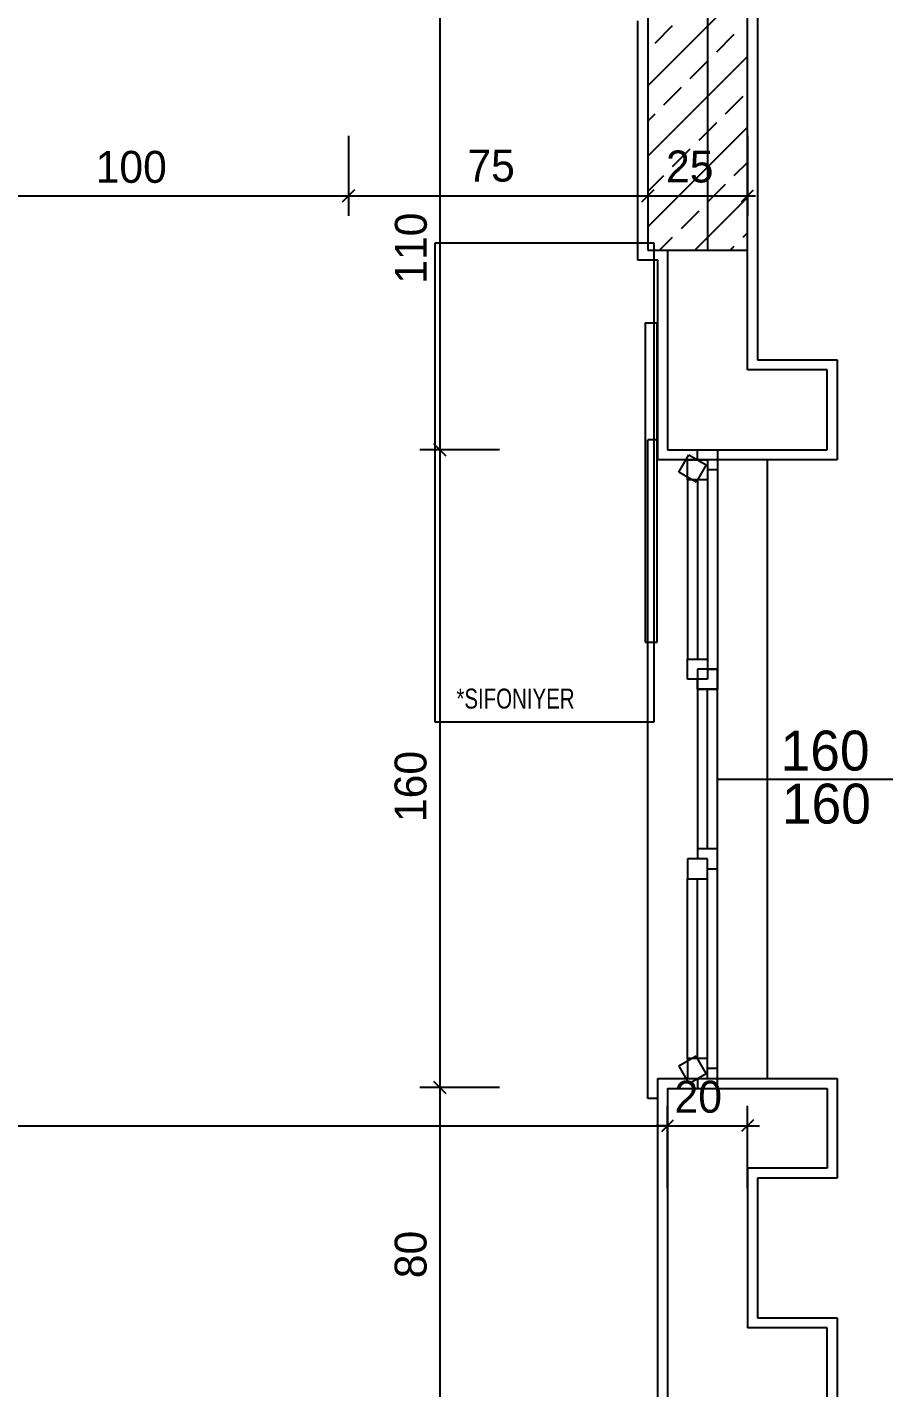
# Model space of a CAD drawing. Extents: x 182769.15 to 182771.38, y 101811.72 to 101812.21.
# Drawn here: x 182769.7633 to 182769.8067, y 101811.9128 to 101811.981 of the extents above; entities that cross this region are included whole.
import ezdxf

# ---------------------------------------------------------------- set-up
doc = ezdxf.new("R2010")
doc.units = 0
doc.header["$MEASUREMENT"] = 0
doc.linetypes.add('DUZ', pattern=[500, 500])
doc.layers.get('0').update_dxf_attribs({"color": 1, "linetype": 'DUZ'})
for name, color, linetype in [('aks merkezleri', 1, 'Continuous'), ('DENIZLIK', 25, 'Continuous'), ('DUVAR', 7, 'Continuous'), ('iç yatay', 3, 'Continuous'), ('kapı pen. yazısı', 1, 'Continuous'), ('KOLON', 3, 'Continuous'), ('mobilya isimleri', 3, 'Continuous'), ('PENCERE', 3, 'Continuous'), ('SIVA', 1, 'Continuous'), ('TARAMA', 15, 'Continuous'), ('tefriş', 21, 'Continuous')]:
    doc.layers.add(name, color=color, linetype=linetype)
doc.styles.add('2', font='swisscl.ttf', dxfattribs={"height": 13})
doc.styles.add('İÇ ÖLÇÜ', font='stylu.ttf', dxfattribs={"height": 8})

msp = doc.modelspace()

# ---------------------------------------------------------------- linework, layer by layer
at = {"color": 0, "linetype": 'ByBlock'}
for p, q in [((182769.779695, 101811.972849), (182769.779095, 101811.972249)), ((182769.779095, 101811.972249), (182769.779695, 101811.972849)), ((182769.794695, 101811.972849), (182769.794095, 101811.972249)), ((182769.794095, 101811.972249), (182769.794695, 101811.972849)), ((182769.799095, 101811.972249), (182769.799695, 101811.972849)), ((182769.784266, 101811.959524), (182769.783666, 101811.960124)), ((182769.783666, 101811.960124), (182769.784266, 101811.959524)), ((182769.784266, 101811.927575), (182769.783666, 101811.928175)), ((182769.783666, 101811.928175), (182769.784266, 101811.927575)), ((182769.795095, 101811.925655), (182769.795695, 101811.926255)), ((182769.795095, 101811.925655), (182769.795695, 101811.926255)), ((182769.799695, 101811.926255), (182769.799095, 101811.925655))]:
    msp.add_line(p, q, dxfattribs=at)
at = {"layer": 'aks merkezleri'}
msp.add_line((182769.797395, 101811.983824), (182769.797395, 101811.969824), dxfattribs=at)
at = {"layer": 'DENIZLIK'}
for p, q in [((182769.794395, 101811.927324), (182769.794395, 101811.960324)), ((182769.794895, 101811.960324), (182769.794395, 101811.960324)), ((182769.800395, 101811.928324), (182769.800395, 101811.959324)), ((182769.794895, 101811.927324), (182769.794395, 101811.927324))]:
    msp.add_line(p, q, dxfattribs=at)
at = {"layer": 'DUVAR', "ltscale": 50}
for p, q in [((182769.795395, 101811.969824), (182769.795395, 101811.959824)), ((182769.799395, 101811.963824), (182769.799395, 101811.969824)), ((182769.795395, 101811.927824), (182769.795395, 101811.911824)), ((182769.799395, 101811.923824), (182769.799395, 101811.915824))]:
    msp.add_line(p, q, dxfattribs=at)
at = {"layer": 'DUVAR'}
for p, q in [((182769.803395, 101811.963824), (182769.799395, 101811.963824)), ((182769.803395, 101811.959824), (182769.803395, 101811.963824)), ((182769.795395, 101811.959824), (182769.799395, 101811.959824)), ((182769.799395, 101811.959824), (182769.803395, 101811.959824)), ((182769.795395, 101811.927824), (182769.799395, 101811.927824)), ((182769.799395, 101811.927824), (182769.803395, 101811.927824)), ((182769.803395, 101811.927824), (182769.803395, 101811.923824)), ((182769.803395, 101811.923824), (182769.799395, 101811.923824)), ((182769.803395, 101811.915824), (182769.799395, 101811.915824)), ((182769.803395, 101811.911824), (182769.803395, 101811.915824))]:
    msp.add_line(p, q, dxfattribs=at)
at = {"layer": 'iç yatay'}
for p, q in [((182769.783966, 101811.982224), (182769.783966, 101811.959424)), ((182769.779395, 101811.975549), (182769.779395, 101811.971549)), ((182769.779395, 101811.975549), (182769.779395, 101811.971549)), ((182769.794395, 101811.975549), (182769.794395, 101811.971549)), ((182769.794395, 101811.975549), (182769.794395, 101811.971549)), ((182769.799395, 101811.975549), (182769.799395, 101811.971549)), ((182769.758995, 101811.972549), (182769.779795, 101811.972549)), ((182769.778995, 101811.972549), (182769.794795, 101811.972549)), ((182769.793995, 101811.972549), (182769.799795, 101811.972549)), ((182769.783966, 101811.960224), (182769.783966, 101811.927475)), ((182769.786966, 101811.959824), (182769.782966, 101811.959824)), ((182769.786966, 101811.959824), (182769.782966, 101811.959824)), ((182769.783966, 101811.928275), (182769.783966, 101811.911516)), ((182769.786966, 101811.927875), (182769.782966, 101811.927875)), ((182769.786966, 101811.927875), (182769.782966, 101811.927875)), ((182769.795395, 101811.922824), (182769.795395, 101811.926955)), ((182769.795395, 101811.922824), (182769.795395, 101811.926955)), ((182769.799395, 101811.922824), (182769.799395, 101811.926955)), ((182769.717995, 101811.925955), (182769.795795, 101811.925955)), ((182769.795395, 101811.925955), (182769.794795, 101811.925955)), ((182769.795395, 101811.925955), (182769.799395, 101811.925955)), ((182769.799395, 101811.925955), (182769.799995, 101811.925955))]:
    msp.add_line(p, q, dxfattribs=at)
at = {"layer": 'kapı pen. yazısı'}
msp.add_line((182769.797895, 101811.943324), (182769.806685, 101811.943324), dxfattribs=at)
at = {"layer": 'KOLON'}
for p, q in [((182769.794395, 101811.983824), (182769.794395, 101811.969824)), ((182769.799395, 101811.969824), (182769.799395, 101811.983824)), ((182769.794395, 101811.969824), (182769.799395, 101811.969824))]:
    msp.add_line(p, q, dxfattribs=at)
at = {"layer": 'PENCERE'}
for p, q in [((182769.795962, 101811.958708), (182769.796462, 101811.959574)), ((182769.796462, 101811.959574), (182769.797328, 101811.959074)), ((182769.796895, 101811.959324), (182769.796895, 101811.959824)), ((182769.796895, 101811.959824), (182769.797895, 101811.959824)), ((182769.797895, 101811.959824), (182769.797895, 101811.958824)), ((182769.796395, 101811.958324), (182769.796395, 101811.959324)), ((182769.796395, 101811.959324), (182769.797395, 101811.959324)), ((182769.797328, 101811.959074), (182769.796828, 101811.958208)), ((182769.797395, 101811.959324), (182769.797395, 101811.958324)), ((182769.797895, 101811.958824), (182769.797395, 101811.958824)), ((182769.796828, 101811.958208), (182769.795962, 101811.958708)), ((182769.797395, 101811.958324), (182769.796395, 101811.958324)), ((182769.796895, 101811.958324), (182769.796895, 101811.949324)), ((182769.796395, 101811.948324), (182769.796395, 101811.949324)), ((182769.796395, 101811.949324), (182769.797395, 101811.949324)), ((182769.797395, 101811.949324), (182769.797395, 101811.948324)), ((182769.797895, 101811.948824), (182769.796895, 101811.948824)), ((182769.796895, 101811.948824), (182769.796895, 101811.947824)), ((182769.797395, 101811.948824), (182769.797895, 101811.948824)), ((182769.797895, 101811.947824), (182769.797895, 101811.948824)), ((182769.797895, 101811.948824), (182769.797895, 101811.947824)), ((182769.797395, 101811.948324), (182769.796395, 101811.948324)), ((182769.796895, 101811.947824), (182769.796895, 101811.948324)), ((182769.796895, 101811.947824), (182769.797895, 101811.947824)), ((182769.797895, 101811.947824), (182769.796895, 101811.947824)), ((182769.797395, 101811.939824), (182769.797395, 101811.947824)), ((182769.797895, 101811.939824), (182769.796895, 101811.939824)), ((182769.796895, 101811.939824), (182769.796895, 101811.939324)), ((182769.797895, 101811.938824), (182769.797895, 101811.939824)), ((182769.797395, 101811.939324), (182769.796395, 101811.939324)), ((182769.796395, 101811.939324), (182769.796395, 101811.938324)), ((182769.797395, 101811.938324), (182769.797395, 101811.939324)), ((182769.796395, 101811.938324), (182769.797395, 101811.938324)), ((182769.796895, 101811.929324), (182769.796895, 101811.938324)), ((182769.797395, 101811.938824), (182769.797895, 101811.938824)), ((182769.796828, 101811.92944), (182769.795962, 101811.92894)), ((182769.797328, 101811.928574), (182769.796828, 101811.92944)), ((182769.795962, 101811.92894), (182769.796462, 101811.928074)), ((182769.797395, 101811.929324), (182769.796395, 101811.929324)), ((182769.796395, 101811.929324), (182769.796395, 101811.928324)), ((182769.797395, 101811.928324), (182769.797395, 101811.929324)), ((182769.797895, 101811.928824), (182769.797395, 101811.928824)), ((182769.797895, 101811.927824), (182769.797895, 101811.928824)), ((182769.796395, 101811.928324), (182769.797395, 101811.928324)), ((182769.796462, 101811.928074), (182769.797328, 101811.928574)), ((182769.796895, 101811.928324), (182769.796895, 101811.927824)), ((182769.796895, 101811.927824), (182769.797895, 101811.927824))]:
    msp.add_line(p, q, dxfattribs=at)
at = {"layer": 'PENCERE', "color": 8}
for p, q in [((182769.797895, 101811.958824), (182769.797895, 101811.948824)), ((182769.797895, 101811.928824), (182769.797895, 101811.938824))]:
    msp.add_line(p, q, dxfattribs=at)
at = {"layer": 'PENCERE', "color": 1}
for p, q in [((182769.796395, 101811.958324), (182769.796395, 101811.949324)), ((182769.797395, 101811.958324), (182769.797395, 101811.949324)), ((182769.796895, 101811.947824), (182769.796895, 101811.939824)), ((182769.797895, 101811.939824), (182769.797895, 101811.947824)), ((182769.796395, 101811.929324), (182769.796395, 101811.938324)), ((182769.797395, 101811.929324), (182769.797395, 101811.938324))]:
    msp.add_line(p, q, dxfattribs=at)
at = {"layer": 'SIVA'}
for p, q in [((182769.799895, 101812.040324), (182769.799895, 101811.964324)), ((182769.793895, 101811.969324), (182769.793895, 101811.981324)), ((182769.794895, 101811.969324), (182769.793895, 101811.969324)), ((182769.794895, 101811.959324), (182769.794895, 101811.969324)), ((182769.799895, 101811.964324), (182769.803895, 101811.964324)), ((182769.803895, 101811.964324), (182769.803895, 101811.959324)), ((182769.803895, 101811.959324), (182769.794895, 101811.959324)), ((182769.794895, 101811.928324), (182769.803895, 101811.928324)), ((182769.794895, 101811.911324), (182769.794895, 101811.928324)), ((182769.803895, 101811.928324), (182769.803895, 101811.923324)), ((182769.803895, 101811.923324), (182769.799895, 101811.923324)), ((182769.799895, 101811.923324), (182769.799895, 101811.916324)), ((182769.799895, 101811.916324), (182769.803895, 101811.916324)), ((182769.803895, 101811.916324), (182769.803895, 101811.911324))]:
    msp.add_line(p, q, dxfattribs=at)
at = {"layer": 'TARAMA'}
for p, q in [((182769.794395, 101811.978066), (182769.799395, 101811.983066)), ((182769.794761, 101811.9802), (182769.795645, 101811.981084)), ((182769.797855, 101811.979758), (182769.798738, 101811.980642)), ((182769.794395, 101811.97453), (182769.799395, 101811.97953)), ((182769.796529, 101811.978432), (182769.797413, 101811.979316)), ((182769.795203, 101811.977106), (182769.796087, 101811.97799)), ((182769.798297, 101811.976664), (182769.79918, 101811.977548)), ((182769.794395, 101811.976298), (182769.794761, 101811.976664)), ((182769.794395, 101811.970995), (182769.799395, 101811.975995)), ((182769.796971, 101811.975339), (182769.797855, 101811.976222)), ((182769.795645, 101811.974013), (182769.796529, 101811.974897)), ((182769.798738, 101811.973571), (182769.799395, 101811.974227)), ((182769.794395, 101811.972762), (182769.795203, 101811.973571)), ((182769.797413, 101811.972245), (182769.798297, 101811.973129)), ((182769.796759, 101811.969824), (182769.799395, 101811.972459)), ((182769.796087, 101811.970919), (182769.796971, 101811.971803)), ((182769.794991, 101811.969824), (182769.795645, 101811.970477)), ((182769.79918, 101811.970477), (182769.799395, 101811.970691)), ((182769.798527, 101811.969824), (182769.798738, 101811.970035))]:
    msp.add_line(p, q, dxfattribs=at)
at = {"layer": 'tefriş'}
for p, q in [((182769.783715, 101811.970184), (182769.783715, 101811.946184)), ((182769.794715, 101811.970184), (182769.783715, 101811.970184)), ((182769.794715, 101811.946184), (182769.794715, 101811.970184)), ((182769.794265, 101811.966184), (182769.794265, 101811.950184)), ((182769.794265, 101811.966184), (182769.794865, 101811.966184)), ((182769.794865, 101811.950184), (182769.794865, 101811.966184)), ((182769.794265, 101811.950184), (182769.794865, 101811.950184)), ((182769.783715, 101811.946184), (182769.794715, 101811.946184))]:
    msp.add_line(p, q, dxfattribs=at)

# ---------------------------------------------------------------- texts
at = {"layer": 'iç yatay', "color": 11, "style": 'İÇ ÖLÇÜ'}
for s, p in [('100', (182769.766711, 101811.973201)), ('75', (182769.78535, 101811.973264)), ('25', (182769.795313, 101811.973219)), ('20', (182769.79574, 101811.926607))]:
    msp.add_text(s, height=0.0016, dxfattribs=at).set_placement(p)
for s, p in [('110', (182769.783315, 101811.96814)), ('160', (182769.783301, 101811.941166)), ('80', (182769.783305, 101811.91831))]:
    msp.add_text(s, height=0.0016, rotation=90, dxfattribs=at).set_placement(p)
at = {"layer": 'kapı pen. yazısı'}
for p in [(182769.801059, 101811.94375), (182769.801124, 101811.941092)]:
    msp.add_text('160', height=0.002, dxfattribs=at).set_placement(p)
at = {"layer": 'mobilya isimleri', "style": '2'}
msp.add_text('*SIFONIYER', height=0.001, dxfattribs=at).set_placement((182769.784803, 101811.946857))

doc.saveas('drawing.dxf')
